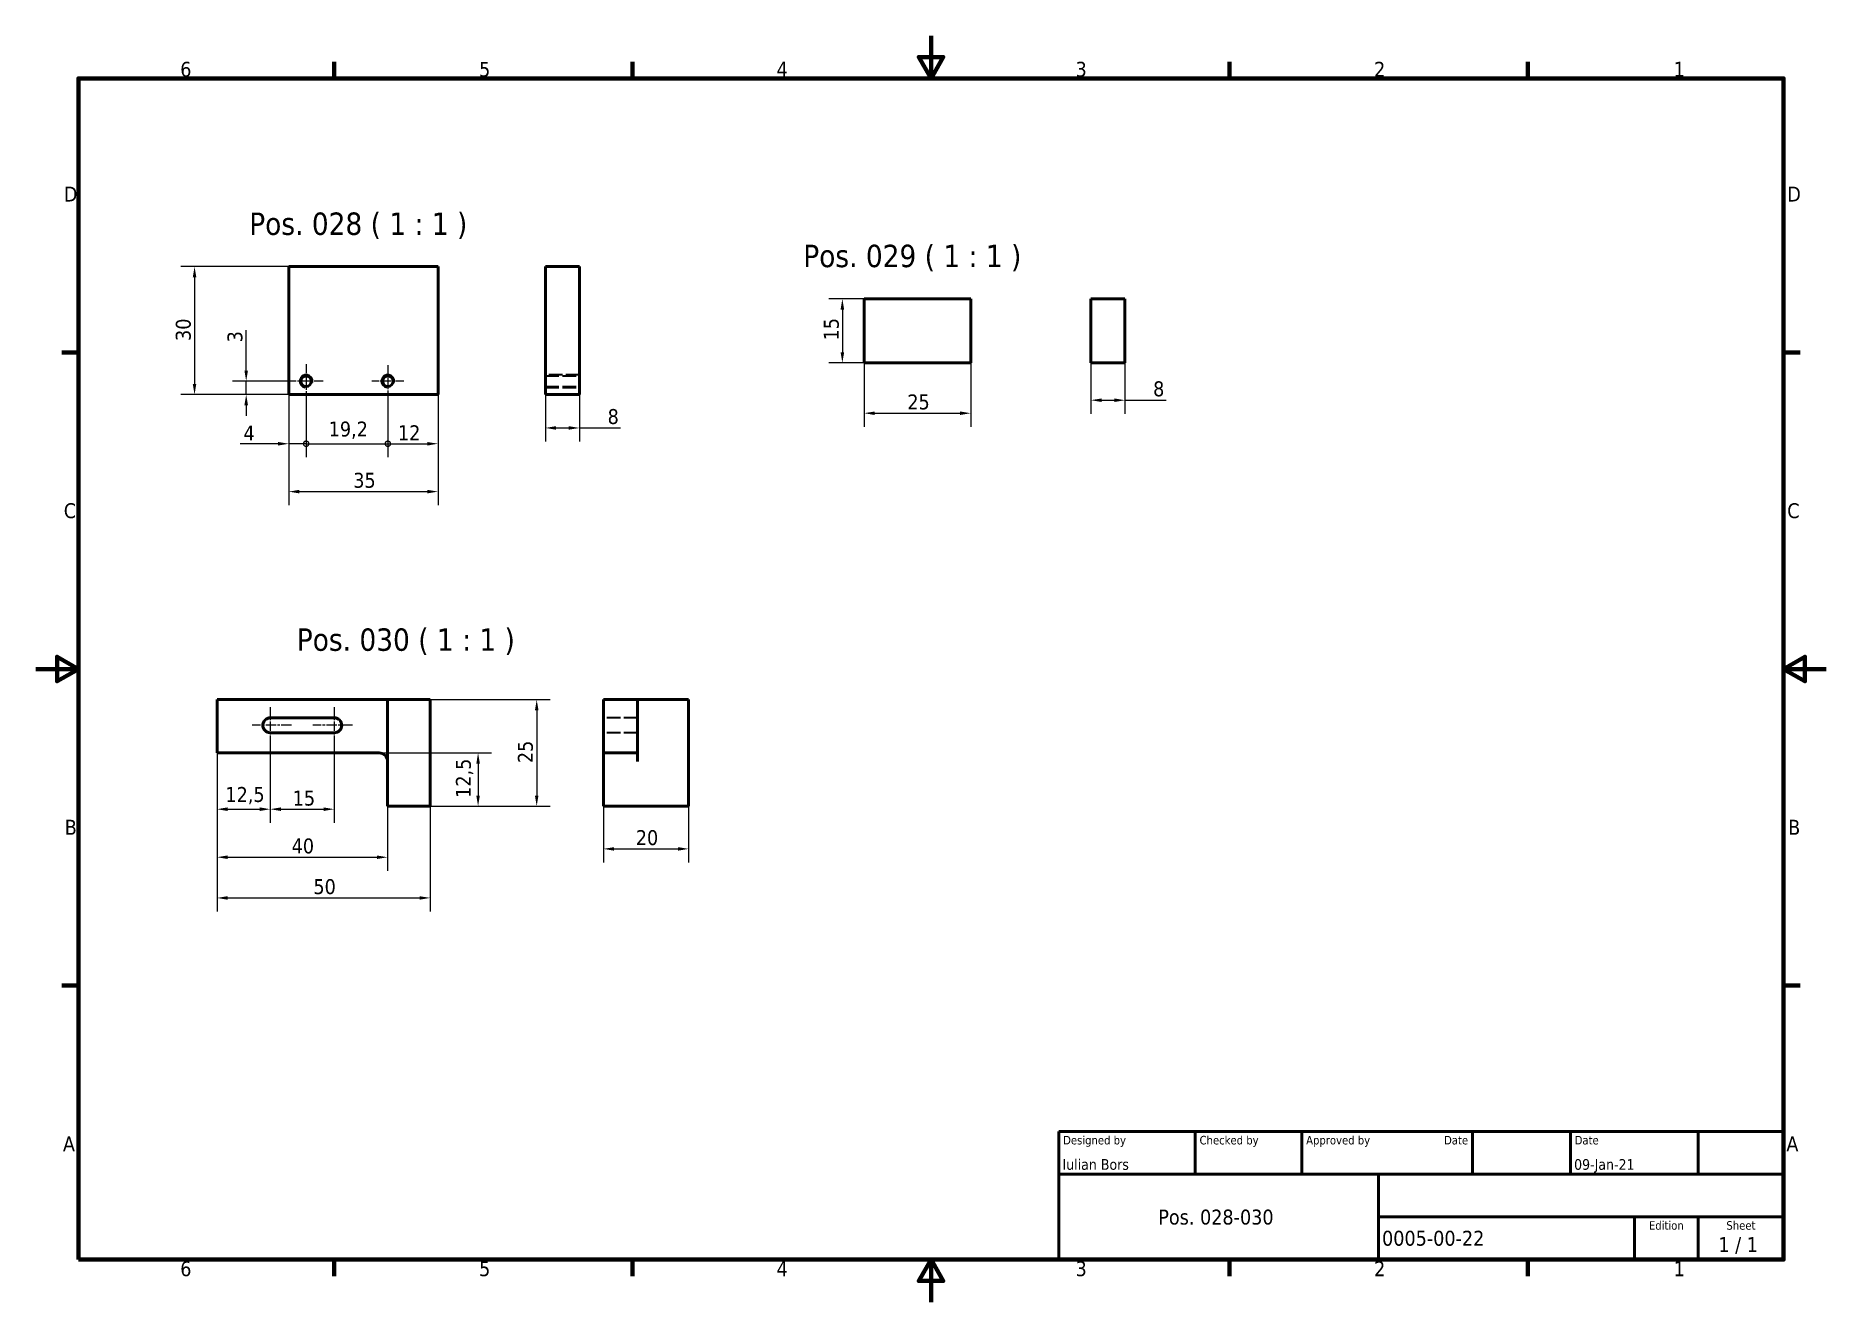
# Model space of a CAD drawing. Header units: millimetres. Extents: x 0 to 420, y 0 to 297.
import ezdxf
from ezdxf.enums import TextEntityAlignment as Align

# ---------------------------------------------------------------- set-up
doc = ezdxf.new("R2010")
doc.units = ezdxf.units.MM
doc.linetypes.add('CHAIN', pattern=[0.3543, 0.2362, -0.0295, 0.0591, -0.0295])
doc.linetypes.add('DASHED', pattern=[0.2068, 0.1655, -0.0413])
for name, color, linetype, lineweight in [('Border (ISO)', 7, 'Continuous', 70), ('Center Mark (ISO)', 7, 'Continuous', 25), ('Dimension (ISO)', 7, 'Continuous', 25), ('Hidden (ISO)', 7, 'DASHED', 35), ('Symbol (ISO)', 7, 'Continuous', 25), ('Title (ISO)', 7, 'Continuous', 50), ('Visible (ISO)', 7, 'Continuous', 50), ('Visible Narrow (ISO)', 7, 'Continuous', 35)]:
    doc.layers.add(name, color=color, linetype=linetype, lineweight=lineweight)
doc.styles.add('Label Text (ISO)', font='tahoma.ttf')
doc.styles.add('Note Text (ISO)', font='tahoma.ttf')
doc.styles.add('Text Style39', font='tahoma.ttf')
doc.styles.add('Text Style41', font='tahoma.ttf')
doc.dimstyles.new('Default (ISO)', dxfattribs={"dimtxt": 3.5, "dimasz": 2.5, "dimexe": 3.175, "dimexo": 0, "dimgap": 0.762, "dimtad": 1, "dimrnd": 1e-08, "dimzin": 0, "dimtxsty": 'Note Text (ISO)', "dimcen": 0.09, "dimdle": 10, "dimclrd": 256, "dimclre": 256, "dimclrt": 256, "dimazin": 0, "dimtfac": 1.001486, "dimtmove": 0, "dimatfit": 3, "dimfxl": 1, "dimtolj": 1, "dimtzin": 0, "dimlwd": -1, "dimlwe": -1, "dimarcsym": 0})

# ---------------------------------------------------------------- blocks, each defined once
blk = doc.blocks.new('Borders Default Border')
at = {"layer": 'Border (ISO)'}
for p, q in [((70, 287), (70, 290.9)), ((140, 287), (140, 290.9)), ((280, 287), (280, 290.9)), ((350, 287), (350, 290.9)), ((10, 222.75), (6.1, 222.75)), ((410, 222.75), (413.9, 222.75)), ((10, 74.25), (6.1, 74.25)), ((410, 74.25), (413.9, 74.25)), ((70, 10), (70, 6.1)), ((140, 10), (140, 6.1)), ((280, 10), (280, 6.1)), ((350, 10), (350, 6.1))]:
    blk.add_line(p, q, dxfattribs=at)
at = {"layer": 'Border (ISO)', "flags": 128}
for points in [[(210, 297), (210, 287), (207.11, 292), (212.89, 292), (210, 287)], [(10, 10), (10, 287), (410, 287), (410, 10), (10, 10)], [(0, 148.5), (10, 148.5), (5, 151.39), (5, 145.61), (10, 148.5)], [(420, 148.5), (410, 148.5), (415, 151.39), (415, 145.61), (410, 148.5)], [(210, 0), (210, 10), (207.11, 5), (212.89, 5), (210, 10)]]:
    blk.add_lwpolyline(points, dxfattribs=at)
at = {"layer": 'Border (ISO)', "char_height": 3.5, "attachment_point": 7, "style": 'Note Text (ISO)'}
for s, insert in [('6', (33.88, 287.33)), ('5', (103.98, 287.33)), ('4', (173.78, 287.4)), ('3', (243.91, 287.33)), ('2', (313.94, 287.4)), ('1', (384.21, 287.4)), ('D', (6.57, 258.13)), ('D', (410.87, 258.13)), ('C', (6.56, 183.81)), ('C', (410.86, 183.81)), ('B', (6.78, 109.63)), ('B', (411.08, 109.63)), ('A', (6.36, 35.38)), ('A', (410.66, 35.38)), ('6', (33.88, 6.03)), ('5', (103.98, 6.03)), ('4', (173.78, 6.1)), ('3', (243.91, 6.03)), ('2', (313.94, 6.1)), ('1', (384.21, 6.1))]:
    blk.add_mtext(s, dxfattribs=dict(at, insert=insert))
blk = doc.blocks.new('Title Blocks ISO')
at = {"layer": 'Title (ISO)'}
for p, q in [((270.07, 130), (100.07, 130)), ((100.07, 130), (100.07, 100)), ((132.07, 120), (132.07, 130)), ((157.07, 120), (157.07, 130)), ((197.07, 120), (197.07, 130)), ((220.07, 120), (220.07, 130)), ((250.07, 120), (250.07, 130)), ((270.07, 100), (270.07, 130)), ((100.07, 120), (270.07, 120)), ((175.07, 120), (175.07, 100)), ((270.07, 110), (175.07, 110)), ((235.07, 100), (235.07, 110)), ((250.07, 100), (250.07, 110)), ((100.07, 100), (270.07, 100))]:
    blk.add_line(p, q, dxfattribs=at)
at = {"layer": 'Title (ISO)', "style": 'Text Style41'}
for s, p in [('Designed by', (101.07, 129)), ('Checked by', (133.07, 129)), ('Approved by', (158.07, 129)), ('Date', (221.07, 129))]:
    blk.add_text(s, height=2, dxfattribs=at).set_placement(p, align=Align.TOP_LEFT)
blk.add_text('Date', height=2, dxfattribs=at).set_placement((196.07, 129), align=Align.TOP_RIGHT)
for s, p in [('Edition', (242.57, 109)), ('Sheet', (260.07, 109))]:
    blk.add_text(s, height=2, dxfattribs=at).set_placement(p, align=Align.TOP_CENTER)
at = {"layer": 'Title (ISO)', "style": 'Note Text (ISO)'}
blk.add_text('1 / 1 ', height=3.5, dxfattribs=at).set_placement((260.07, 103.5), align=Align.MIDDLE_CENTER)
at = {"layer": 'Title (ISO)'}
for tag, p, height, style in [('AUTHOR_001', (100.92, 121.05), 2.5, 'Text Style39'), ('CREATION_DATE_001', (220.93, 121.05), 2.5, 'Text Style39'), ('COMPANY_001', (123.39, 108.21), 3.5, 'Note Text (ISO)'), ('PART_NUMBER_001', (175.88, 103.25), 3.5, 'Note Text (ISO)')]:
    blk.add_attdef(tag, p, '', height=height, dxfattribs=dict(at, style=style))
at = {"layer": 'Title (ISO)', "style": 'Text Style39'}
for tag, p in [('CHECKED_BY', (133.07, 121)), ('ENG_APPROVED_BY', (158.07, 121))]:
    blk.add_attdef(tag, text='', height=2.5, dxfattribs=at).set_placement(p, align=Align.BOTTOM_LEFT)
blk.add_attdef('ENG_APPROVAL_DATE', text='', height=2.5, dxfattribs=at).set_placement((196.07, 121), align=Align.BOTTOM_RIGHT)
at = {"layer": 'Title (ISO)', "style": 'Note Text (ISO)'}
for tag, p in [('TITLE', (222.57, 115)), ('REVISION_NUMBER', (242.57, 103.5))]:
    blk.add_attdef(tag, text='', height=3.5, dxfattribs=at).set_placement(p, align=Align.MIDDLE_CENTER)
blk = doc.blocks.new('*D6')
at = {"layer": 'Defpoints', "color": 0, "transparency": 16777216}
for p in [(59.35, 242.86), (37.24, 212.86), (59.35, 212.86)]:
    blk.add_point(p, dxfattribs=at)
at = {"layer": 'Dimension (ISO)', "transparency": 16777216}
for p, q in [((59.35, 242.86), (34.06, 242.86)), ((37.24, 240.36), (37.24, 215.36)), ((59.35, 212.86), (34.06, 212.86))]:
    blk.add_line(p, q, dxfattribs=at)
for points in [[(36.82, 240.36), (37.65, 240.36), (37.24, 242.86)], [(36.82, 215.36), (37.65, 215.36), (37.24, 212.86)]]:
    blk.add_solid(points, dxfattribs=at)
at = {"layer": 'Dimension (ISO)', "transparency": 16777216, "insert": (32.83, 225.44), "char_height": 3.5, "attachment_point": 1, "rotation": 90, "style": 'Note Text (ISO)'}
blk.add_mtext('\\A1;30', dxfattribs=at)
blk = doc.blocks.new('*D7')
at = {"layer": 'Defpoints', "color": 0, "transparency": 16777216}
for p in [(59.35, 212.86), (94.35, 212.86), (94.35, 190.1)]:
    blk.add_point(p, dxfattribs=at)
at = {"layer": 'Dimension (ISO)', "transparency": 16777216}
for p, q in [((59.35, 212.86), (59.35, 186.93)), ((94.35, 212.86), (94.35, 186.93)), ((61.85, 190.1), (91.85, 190.1))]:
    blk.add_line(p, q, dxfattribs=at)
for points in [[(61.85, 190.52), (61.85, 189.68), (59.35, 190.1)], [(91.85, 190.52), (91.85, 189.68), (94.35, 190.1)]]:
    blk.add_solid(points, dxfattribs=at)
at = {"layer": 'Dimension (ISO)', "transparency": 16777216, "insert": (74.47, 194.51), "char_height": 3.5, "attachment_point": 1, "style": 'Note Text (ISO)'}
blk.add_mtext('\\A1;35', dxfattribs=at)
blk = doc.blocks.new('_DotSmall')
at = {"color": 0, "linetype": 'ByBlock', "const_width": 0.5}
blk.add_lwpolyline([(-0.0625, 0, 1), (0.0625, 0, 1)], format="xyb", close=True, dxfattribs=at)
blk = doc.blocks.new('*D8')
at = {"layer": 'Defpoints', "color": 0, "transparency": 16777216}
for p in [(59.35, 212.86), (63.41, 211.99), (63.41, 201.33)]:
    blk.add_point(p, dxfattribs=at)
at = {"layer": 'Dimension (ISO)', "transparency": 16777216}
for p, q in [((59.35, 212.86), (59.35, 198.15)), ((63.41, 211.99), (63.41, 198.15)), ((56.85, 201.33), (47.96, 201.33)), ((63.41, 201.33), (59.35, 201.33)), ((63.41, 201.33), (68.41, 201.33))]:
    blk.add_line(p, q, dxfattribs=at)
blk.add_solid([(56.85, 201.74), (56.85, 200.91), (59.35, 201.33)], dxfattribs=at)
at = {"layer": 'Dimension (ISO)', "transparency": 16777216, "xscale": 2.5, "yscale": 2.5, "zscale": 2.5, "rotation": 180}
blk.add_blockref('_DotSmall', (63.41, 201.33), dxfattribs=at)
at = {"layer": 'Dimension (ISO)', "transparency": 16777216, "insert": (48.72, 205.59), "char_height": 3.5, "attachment_point": 1, "style": 'Note Text (ISO)'}
blk.add_mtext('\\A1;4', dxfattribs=at)
blk = doc.blocks.new('*D10')
at = {"layer": 'Defpoints', "color": 0, "transparency": 16777216}
for p in [(63.41, 211.99), (82.59, 212.26), (82.59, 201.33)]:
    blk.add_point(p, dxfattribs=at)
at = {"layer": 'Dimension (ISO)', "transparency": 16777216}
for p, q in [((63.41, 211.99), (63.41, 198.15)), ((82.59, 212.26), (82.59, 198.15)), ((63.41, 201.33), (82.59, 201.33))]:
    blk.add_line(p, q, dxfattribs=at)
at = {"layer": 'Dimension (ISO)', "transparency": 16777216, "xscale": 2.5, "yscale": 2.5, "zscale": 2.5, "rotation": 180}
blk.add_blockref('_DotSmall', (63.41, 201.33), dxfattribs=at)
at = {"layer": 'Dimension (ISO)', "transparency": 16777216, "xscale": 2.5, "yscale": 2.5, "zscale": 2.5}
blk.add_blockref('_DotSmall', (82.59, 201.33), dxfattribs=at)
at = {"layer": 'Dimension (ISO)', "transparency": 16777216, "insert": (68.71, 206.53), "char_height": 3.5, "attachment_point": 1, "style": 'Note Text (ISO)'}
blk.add_mtext('\\A1;19,2', dxfattribs=at)
blk = doc.blocks.new('*D11')
at = {"layer": 'Defpoints', "color": 0, "transparency": 16777216}
for p in [(82.59, 212.26), (94.35, 212.86), (94.35, 201.33)]:
    blk.add_point(p, dxfattribs=at)
at = {"layer": 'Dimension (ISO)', "transparency": 16777216}
for p, q in [((82.59, 212.26), (82.59, 198.15)), ((94.35, 212.86), (94.35, 198.15)), ((82.59, 201.33), (91.85, 201.33))]:
    blk.add_line(p, q, dxfattribs=at)
blk.add_solid([(91.85, 201.74), (91.85, 200.91), (94.35, 201.33)], dxfattribs=at)
at = {"layer": 'Dimension (ISO)', "transparency": 16777216, "xscale": 2.5, "yscale": 2.5, "zscale": 2.5, "rotation": 180}
blk.add_blockref('_DotSmall', (82.59, 201.33), dxfattribs=at)
at = {"layer": 'Dimension (ISO)', "transparency": 16777216, "insert": (84.96, 205.66), "char_height": 3.5, "attachment_point": 1, "style": 'Note Text (ISO)'}
blk.add_mtext('\\A1;12', dxfattribs=at)
blk = doc.blocks.new('*D12')
at = {"layer": 'Defpoints', "color": 0, "transparency": 16777216}
for p in [(49.35, 215.99), (59.41, 215.99), (59.35, 212.86)]:
    blk.add_point(p, dxfattribs=at)
at = {"layer": 'Dimension (ISO)', "transparency": 16777216}
for p, q in [((49.35, 218.49), (49.35, 228)), ((59.41, 215.99), (46.18, 215.99)), ((49.35, 212.86), (49.35, 215.99)), ((59.35, 212.86), (46.18, 212.86)), ((49.35, 210.36), (49.35, 207.86))]:
    blk.add_line(p, q, dxfattribs=at)
for points in [[(48.94, 218.49), (49.77, 218.49), (49.35, 215.99)], [(48.94, 210.36), (49.77, 210.36), (49.35, 212.86)]]:
    blk.add_solid(points, dxfattribs=at)
at = {"layer": 'Dimension (ISO)', "transparency": 16777216, "insert": (44.95, 225.11), "char_height": 3.5, "attachment_point": 1, "rotation": 90, "style": 'Note Text (ISO)'}
blk.add_mtext('\\A1;3', dxfattribs=at)
blk = doc.blocks.new('*D13')
at = {"layer": 'Defpoints', "color": 0, "transparency": 16777216}
for p in [(119.53, 212.86), (127.53, 212.86), (127.53, 205.03)]:
    blk.add_point(p, dxfattribs=at)
at = {"layer": 'Dimension (ISO)', "transparency": 16777216}
for p, q in [((119.53, 212.86), (119.53, 201.86)), ((127.53, 212.86), (127.53, 201.86)), ((122.03, 205.03), (125.03, 205.03)), ((127.53, 205.03), (137.18, 205.03))]:
    blk.add_line(p, q, dxfattribs=at)
for points in [[(122.03, 205.45), (122.03, 204.62), (119.53, 205.03)], [(125.03, 205.45), (125.03, 204.62), (127.53, 205.03)]]:
    blk.add_solid(points, dxfattribs=at)
at = {"layer": 'Dimension (ISO)', "transparency": 16777216, "insert": (134.14, 209.46), "char_height": 3.5, "attachment_point": 1, "style": 'Note Text (ISO)'}
blk.add_mtext('\\A1;8', dxfattribs=at)
blk = doc.blocks.new('*D14')
at = {"layer": 'Defpoints', "color": 0, "transparency": 16777216}
for p in [(194.32, 220.3), (219.32, 220.3), (219.32, 208.49)]:
    blk.add_point(p, dxfattribs=at)
at = {"layer": 'Dimension (ISO)', "transparency": 16777216}
for p, q in [((194.32, 220.3), (194.32, 205.31)), ((219.32, 220.3), (219.32, 205.31)), ((196.82, 208.49), (216.82, 208.49))]:
    blk.add_line(p, q, dxfattribs=at)
for points in [[(196.82, 208.9), (196.82, 208.07), (194.32, 208.49)], [(216.82, 208.9), (216.82, 208.07), (219.32, 208.49)]]:
    blk.add_solid(points, dxfattribs=at)
at = {"layer": 'Dimension (ISO)', "transparency": 16777216, "insert": (204.45, 212.89), "char_height": 3.5, "attachment_point": 1, "style": 'Note Text (ISO)'}
blk.add_mtext('\\A1;25', dxfattribs=at)
blk = doc.blocks.new('*D15')
at = {"layer": 'Defpoints', "color": 0, "transparency": 16777216}
for p in [(194.32, 235.3), (189.21, 220.3), (194.32, 220.3)]:
    blk.add_point(p, dxfattribs=at)
at = {"layer": 'Dimension (ISO)', "transparency": 16777216}
for p, q in [((194.32, 235.3), (186.03, 235.3)), ((189.21, 232.8), (189.21, 222.8)), ((194.32, 220.3), (186.03, 220.3))]:
    blk.add_line(p, q, dxfattribs=at)
for points in [[(188.79, 232.8), (189.63, 232.8), (189.21, 235.3)], [(188.79, 222.8), (189.63, 222.8), (189.21, 220.3)]]:
    blk.add_solid(points, dxfattribs=at)
at = {"layer": 'Dimension (ISO)', "transparency": 16777216, "insert": (184.86, 225.56), "char_height": 3.5, "attachment_point": 1, "rotation": 90, "style": 'Note Text (ISO)'}
blk.add_mtext('\\A1;15', dxfattribs=at)
blk = doc.blocks.new('*D16')
at = {"layer": 'Defpoints', "color": 0, "transparency": 16777216}
for p in [(247.5, 220.3), (255.5, 220.3), (255.5, 211.54)]:
    blk.add_point(p, dxfattribs=at)
at = {"layer": 'Dimension (ISO)', "transparency": 16777216}
for p, q in [((247.5, 220.3), (247.5, 208.36)), ((255.5, 220.3), (255.5, 208.36)), ((250, 211.54), (253, 211.54)), ((255.5, 211.54), (265.15, 211.54))]:
    blk.add_line(p, q, dxfattribs=at)
for points in [[(250, 211.95), (250, 211.12), (247.5, 211.54)], [(253, 211.95), (253, 211.12), (255.5, 211.54)]]:
    blk.add_solid(points, dxfattribs=at)
at = {"layer": 'Dimension (ISO)', "transparency": 16777216, "insert": (262.11, 215.96), "char_height": 3.5, "attachment_point": 1, "style": 'Note Text (ISO)'}
blk.add_mtext('\\A1;8', dxfattribs=at)
blk = doc.blocks.new('*D17')
at = {"layer": 'Defpoints', "color": 0, "transparency": 16777216}
for p in [(42.51, 128.81), (92.51, 116.31), (92.51, 94.81)]:
    blk.add_point(p, dxfattribs=at)
at = {"layer": 'Dimension (ISO)', "transparency": 16777216}
for p, q in [((42.51, 128.81), (42.51, 91.63)), ((92.51, 116.31), (92.51, 91.63)), ((45.01, 94.81), (90.01, 94.81))]:
    blk.add_line(p, q, dxfattribs=at)
for points in [[(45.01, 95.22), (45.01, 94.39), (42.51, 94.81)], [(90.01, 95.22), (90.01, 94.39), (92.51, 94.81)]]:
    blk.add_solid(points, dxfattribs=at)
at = {"layer": 'Dimension (ISO)', "transparency": 16777216, "insert": (65.12, 99.21), "char_height": 3.5, "attachment_point": 1, "style": 'Note Text (ISO)'}
blk.add_mtext('\\A1;50', dxfattribs=at)
blk = doc.blocks.new('*D18')
at = {"layer": 'Defpoints', "color": 0, "transparency": 16777216}
for p in [(92.51, 141.31), (92.51, 116.31), (117.5, 116.31)]:
    blk.add_point(p, dxfattribs=at)
at = {"layer": 'Dimension (ISO)', "transparency": 16777216}
for p, q in [((92.51, 141.31), (120.68, 141.31)), ((117.5, 138.81), (117.5, 118.81)), ((92.51, 116.31), (120.68, 116.31))]:
    blk.add_line(p, q, dxfattribs=at)
for points in [[(117.09, 138.81), (117.92, 138.81), (117.5, 141.31)], [(117.09, 118.81), (117.92, 118.81), (117.5, 116.31)]]:
    blk.add_solid(points, dxfattribs=at)
at = {"layer": 'Dimension (ISO)', "transparency": 16777216, "insert": (113.09, 126.43), "char_height": 3.5, "attachment_point": 1, "rotation": 90, "style": 'Note Text (ISO)'}
blk.add_mtext('\\A1;25', dxfattribs=at)
blk = doc.blocks.new('*D19')
at = {"layer": 'Defpoints', "color": 0, "transparency": 16777216}
for p in [(80.51, 128.81), (92.51, 116.31), (103.75, 116.31)]:
    blk.add_point(p, dxfattribs=at)
at = {"layer": 'Dimension (ISO)', "transparency": 16777216}
for p, q in [((80.51, 128.81), (106.93, 128.81)), ((103.75, 126.31), (103.75, 118.81)), ((92.51, 116.31), (106.93, 116.31))]:
    blk.add_line(p, q, dxfattribs=at)
for points in [[(103.34, 126.31), (104.17, 126.31), (103.75, 128.81)], [(103.34, 118.81), (104.17, 118.81), (103.75, 116.31)]]:
    blk.add_solid(points, dxfattribs=at)
at = {"layer": 'Dimension (ISO)', "transparency": 16777216, "insert": (98.55, 118.28), "char_height": 3.5, "attachment_point": 1, "rotation": 90, "style": 'Note Text (ISO)'}
blk.add_mtext('\\A1;12,5', dxfattribs=at)
blk = doc.blocks.new('*D20')
at = {"layer": 'Defpoints', "color": 0, "transparency": 16777216}
for p in [(55.01, 131.06), (42.51, 128.81), (55.01, 115.62)]:
    blk.add_point(p, dxfattribs=at)
at = {"layer": 'Dimension (ISO)', "transparency": 16777216}
for p, q in [((55.01, 131.06), (55.01, 112.44)), ((42.51, 128.81), (42.51, 112.44)), ((45.01, 115.62), (52.51, 115.62))]:
    blk.add_line(p, q, dxfattribs=at)
for points in [[(45.01, 116.04), (45.01, 115.2), (42.51, 115.62)], [(52.51, 116.04), (52.51, 115.2), (55.01, 115.62)]]:
    blk.add_solid(points, dxfattribs=at)
at = {"layer": 'Dimension (ISO)', "transparency": 16777216, "insert": (44.48, 120.82), "char_height": 3.5, "attachment_point": 1, "style": 'Note Text (ISO)'}
blk.add_mtext('\\A1;12,5', dxfattribs=at)
blk = doc.blocks.new('*D21')
at = {"layer": 'Defpoints', "color": 0, "transparency": 16777216}
for p in [(55.01, 131.06), (70.01, 131.06), (70.01, 115.62)]:
    blk.add_point(p, dxfattribs=at)
at = {"layer": 'Dimension (ISO)', "transparency": 16777216}
for p, q in [((55.01, 131.06), (55.01, 112.44)), ((70.01, 131.06), (70.01, 112.44)), ((57.51, 115.62), (67.51, 115.62))]:
    blk.add_line(p, q, dxfattribs=at)
for points in [[(57.51, 116.04), (57.51, 115.2), (55.01, 115.62)], [(67.51, 116.04), (67.51, 115.2), (70.01, 115.62)]]:
    blk.add_solid(points, dxfattribs=at)
at = {"layer": 'Dimension (ISO)', "transparency": 16777216, "insert": (60.27, 119.97), "char_height": 3.5, "attachment_point": 1, "style": 'Note Text (ISO)'}
blk.add_mtext('\\A1;15', dxfattribs=at)
blk = doc.blocks.new('*D22')
at = {"layer": 'Defpoints', "color": 0, "transparency": 16777216}
for p in [(42.51, 128.81), (82.51, 116.31), (82.51, 104.35)]:
    blk.add_point(p, dxfattribs=at)
at = {"layer": 'Dimension (ISO)', "transparency": 16777216}
for p, q in [((42.51, 128.81), (42.51, 101.18)), ((82.51, 116.31), (82.51, 101.18)), ((45.01, 104.35), (80.01, 104.35))]:
    blk.add_line(p, q, dxfattribs=at)
for points in [[(45.01, 104.77), (45.01, 103.94), (42.51, 104.35)], [(80.01, 104.77), (80.01, 103.94), (82.51, 104.35)]]:
    blk.add_solid(points, dxfattribs=at)
at = {"layer": 'Dimension (ISO)', "transparency": 16777216, "insert": (60.02, 108.76), "char_height": 3.5, "attachment_point": 1, "style": 'Note Text (ISO)'}
blk.add_mtext('\\A1;40', dxfattribs=at)
blk = doc.blocks.new('*D23')
at = {"layer": 'Defpoints', "color": 0, "transparency": 16777216}
for p in [(133.15, 116.31), (153.15, 116.31), (153.15, 106.31)]:
    blk.add_point(p, dxfattribs=at)
at = {"layer": 'Dimension (ISO)', "transparency": 16777216}
for p, q in [((133.15, 116.31), (133.15, 103.13)), ((153.15, 116.31), (153.15, 103.13)), ((135.65, 106.31), (150.65, 106.31))]:
    blk.add_line(p, q, dxfattribs=at)
for points in [[(135.65, 106.72), (135.65, 105.89), (133.15, 106.31)], [(150.65, 106.72), (150.65, 105.89), (153.15, 106.31)]]:
    blk.add_solid(points, dxfattribs=at)
at = {"layer": 'Dimension (ISO)', "transparency": 16777216, "insert": (140.75, 110.71), "char_height": 3.5, "attachment_point": 1, "style": 'Note Text (ISO)'}
blk.add_mtext('\\A1;20', dxfattribs=at)

msp = doc.modelspace()

# ---------------------------------------------------------------- linework, layer by layer
at = {"layer": 'Center Mark (ISO)', "linetype": 'CHAIN', "ltscale": 8.88956}
for p, q in [((63.41, 219.99), (63.41, 211.99)), ((67.41, 215.99), (59.41, 215.99))]:
    msp.add_line(p, q, dxfattribs=at)
at = {"layer": 'Center Mark (ISO)', "linetype": 'CHAIN', "ltscale": 8.288396}
for p, q in [((82.59, 219.72), (82.59, 212.26)), ((86.31, 215.99), (78.86, 215.99))]:
    msp.add_line(p, q, dxfattribs=at)
at = {"layer": 'Center Mark (ISO)', "linetype": 'CHAIN', "ltscale": 9.445163}
for p, q in [((55.01, 139.56), (55.01, 131.06)), ((70.01, 139.56), (70.01, 131.06))]:
    msp.add_line(p, q, dxfattribs=at)
at = {"layer": 'Center Mark (ISO)', "linetype": 'CHAIN', "ltscale": 10.278568}
for p, q in [((60.01, 135.31), (50.76, 135.31)), ((74.26, 135.31), (65.01, 135.31))]:
    msp.add_line(p, q, dxfattribs=at)
at = {"layer": 'Hidden (ISO)', "ltscale": 19.34236}
for p, q in [((127.53, 217.49), (119.53, 217.49)), ((119.53, 217.22), (127.53, 217.22)), ((119.53, 214.76), (127.53, 214.76)), ((119.53, 214.49), (127.53, 214.49)), ((141.15, 137.06), (133.15, 137.06)), ((141.15, 133.56), (133.15, 133.56))]:
    msp.add_line(p, q, dxfattribs=at)
at = {"layer": 'Visible (ISO)'}
for p, q in [((59.35, 242.86), (59.35, 212.86)), ((94.35, 242.86), (59.35, 242.86)), ((94.35, 212.86), (94.35, 242.86)), ((119.53, 242.86), (119.53, 212.86)), ((119.53, 242.86), (127.53, 242.86)), ((127.53, 242.86), (127.53, 212.86)), ((194.32, 235.3), (194.32, 220.3)), ((219.32, 235.3), (194.32, 235.3)), ((219.32, 220.3), (219.32, 235.3)), ((247.5, 235.3), (247.5, 220.3)), ((247.5, 235.3), (255.5, 235.3)), ((255.5, 235.3), (255.5, 220.3)), ((194.32, 220.3), (219.32, 220.3)), ((247.5, 220.3), (255.5, 220.3)), ((59.35, 212.86), (94.35, 212.86)), ((119.53, 212.86), (127.53, 212.86)), ((42.51, 141.31), (82.51, 141.31)), ((42.51, 128.81), (42.51, 141.31)), ((82.51, 141.31), (82.51, 116.31)), ((92.51, 141.31), (82.51, 141.31)), ((92.51, 116.31), (92.51, 141.31)), ((133.15, 141.31), (141.15, 141.31)), ((133.15, 141.31), (133.15, 128.81)), ((141.15, 128.81), (141.15, 141.31)), ((141.15, 141.31), (153.15, 141.31)), ((153.15, 141.31), (153.15, 116.31)), ((70.01, 137.06), (55.01, 137.06)), ((55.01, 133.56), (70.01, 133.56)), ((80.51, 128.81), (42.51, 128.81)), ((133.15, 128.81), (133.15, 126.81)), ((133.15, 128.81), (141.15, 128.81)), ((133.15, 116.31), (133.15, 126.81)), ((141.15, 126.81), (141.15, 128.81)), ((82.51, 116.31), (92.51, 116.31)), ((153.15, 116.31), (133.15, 116.31))]:
    msp.add_line(p, q, dxfattribs=at)
for centre in [(63.41, 215.99), (82.59, 215.99)]:
    msp.add_circle(centre, 1.23, dxfattribs=at)
for centre, radius, start, end in [((55.01, 135.31), 1.75, 90, 270), ((70.01, 135.31), 1.75, 270, 90), ((80.51, 126.81), 2, 0, 90)]:
    msp.add_arc(centre, radius, start, end, dxfattribs=at)
at = {"layer": 'Visible Narrow (ISO)'}
for centre in [(63.41, 215.99), (82.59, 215.99)]:
    msp.add_arc(centre, 1.5, 350, 260, dxfattribs=at)

# ---------------------------------------------------------------- block references
msp.add_blockref('Borders Default Border', (0, 0))
msp.add_blockref('Title Blocks ISO', (139.93, -90)).add_auto_attribs({'PART_NUMBER_001': '0005-00-22', 'COMPANY_001': 'Pos. 028-030', 'AUTHOR_001': 'Iulian Bors', 'CREATION_DATE_001': '09-Jan-21'})

# ---------------------------------------------------------------- texts
at = {"layer": 'Symbol (ISO)', "char_height": 5.25, "attachment_point": 7, "style": 'Label Text (ISO)'}
for s, insert in [('Pos. 028 ( 1 : 1 )', (50.07, 249.36)), ('Pos. 029 ( 1 : 1 )', (180.04, 241.8)), ('Pos. 030 ( 1 : 1 )', (61.23, 151.82))]:
    msp.add_mtext(s, dxfattribs=dict(at, insert=insert))

# ---------------------------------------------------------------- dimensions: what is measured, and where the dimension line sits
at = {"layer": 'Dimension (ISO)'}
for base, p1, p2, angle, override, picture, middle in [((37.24, 212.86), (59.35, 242.86), (59.35, 212.86), 90, {"dimgap": 0.762, "dimdec": 0, "dimtol": 0, "dimlim": 0, "dimtp": 0, "dimtm": 0, "dimtdec": 2, "dimtofl": 0, "dimatfit": 1}, '*D6', (37.24, 227.86)), ((189.21, 220.3), (194.32, 235.3), (194.32, 220.3), 90, {"dimgap": 0.762, "dimdec": 0, "dimtol": 0, "dimlim": 0, "dimtp": 0, "dimtm": 0, "dimtdec": 2, "dimtofl": 0, "dimatfit": 1}, '*D15', (189.21, 227.8)), ((49.35, 215.99), (59.35, 212.86), (59.41, 215.99), 270, {"dimgap": 0.762, "dimdec": 0, "dimtol": 0, "dimlim": 0, "dimtp": 0, "dimtm": 0, "dimtdec": 2, "dimtofl": 1, "dimatfit": 1}, '*D12', (49.35, 226.17)), ((219.32, 208.49), (194.32, 220.3), (219.32, 220.3), 180, {"dimgap": 0.762, "dimdec": 0, "dimtol": 0, "dimlim": 0, "dimtp": 0, "dimtm": 0, "dimtdec": 2, "dimtofl": 0, "dimatfit": 1}, '*D14', (206.82, 208.49)), ((255.5, 211.54), (247.5, 220.3), (255.5, 220.3), 180, {"dimgap": 0.762, "dimdec": 0, "dimtol": 0, "dimlim": 0, "dimtp": 0, "dimtm": 0, "dimtdec": 2, "dimtofl": 0, "dimatfit": 2}, '*D16', (263.25, 211.54)), ((63.41, 201.33), (59.35, 212.86), (63.41, 211.99), 180, {"dimgap": 0.762, "dimdec": 0, "dimblk2": 'DotSmall', "dimsah": 1, "dimdle": 0, "dimtol": 0, "dimlim": 0, "dimtp": 0, "dimtm": 0, "dimtdec": 2, "dimtofl": 1, "dimatfit": 1}, '*D8', (49.93, 201.33)), ((94.35, 190.1), (59.35, 212.86), (94.35, 212.86), 180, {"dimgap": 0.762, "dimdec": 0, "dimtol": 0, "dimlim": 0, "dimtp": 0, "dimtm": 0, "dimtdec": 2, "dimtofl": 0, "dimatfit": 1}, '*D7', (76.85, 190.1)), ((82.59, 201.33), (63.41, 211.99), (82.59, 212.26), 180, {"dimgap": 0.762, "dimdec": 1, "dimblk1": 'DotSmall', "dimblk2": 'DotSmall', "dimsah": 1, "dimdle": 0, "dimtol": 0, "dimlim": 0, "dimtp": 0, "dimtm": 0, "dimtdec": 2, "dimtofl": 0, "dimatfit": 1}, '*D10', (73.01, 201.33)), ((94.35, 201.33), (82.59, 212.26), (94.35, 212.86), 180, {"dimgap": 0.762, "dimdec": 0, "dimblk1": 'DotSmall', "dimsah": 1, "dimdle": 0, "dimtol": 0, "dimlim": 0, "dimtp": 0, "dimtm": 0, "dimtdec": 2, "dimtofl": 0, "dimatfit": 1}, '*D11', (87.22, 201.33)), ((127.53, 205.03), (119.53, 212.86), (127.53, 212.86), 180, {"dimgap": 0.762, "dimdec": 0, "dimtol": 0, "dimlim": 0, "dimtp": 0, "dimtm": 0, "dimtdec": 2, "dimtofl": 0, "dimatfit": 2}, '*D13', (135.28, 205.03)), ((117.5, 116.31), (92.51, 141.31), (92.51, 116.31), 90, {"dimgap": 0.762, "dimdec": 0, "dimtol": 0, "dimlim": 0, "dimtp": 0, "dimtm": 0, "dimtdec": 2, "dimtofl": 0, "dimatfit": 1}, '*D18', (117.5, 128.81)), ((70.01, 115.62), (55.01, 131.06), (70.01, 131.06), 180, {"dimgap": 0.762, "dimdec": 0, "dimtol": 0, "dimlim": 0, "dimtp": 0, "dimtm": 0, "dimtdec": 2, "dimtofl": 0, "dimatfit": 1}, '*D21', (62.51, 115.62)), ((103.75, 116.31), (80.51, 128.81), (92.51, 116.31), 90, {"dimgap": 0.762, "dimdec": 1, "dimtol": 0, "dimlim": 0, "dimtp": 0, "dimtm": 0, "dimtdec": 2, "dimtofl": 0, "dimatfit": 1}, '*D19', (103.75, 122.56))]:
    dim = msp.add_linear_dim(base=base, p1=p1, p2=p2, angle=angle, dimstyle='Default (ISO)', override=override, dxfattribs=at)
    dim.commit()
    dim.dimension.update_dxf_attribs({"geometry": picture, "text_midpoint": middle, "dimtype": 160})
for base, p1, p2, override, picture, middle in [((55.01, 115.62), (42.51, 128.81), (55.01, 131.06), {"dimgap": 0.762, "dimdec": 1, "dimtol": 0, "dimlim": 0, "dimtp": 0, "dimtm": 0, "dimtdec": 2, "dimtofl": 0, "dimatfit": 1}, '*D20', (48.76, 115.62)), ((92.51, 94.81), (42.51, 128.81), (92.51, 116.31), {"dimgap": 0.762, "dimdec": 0, "dimtol": 0, "dimlim": 0, "dimtp": 0, "dimtm": 0, "dimtdec": 2, "dimtofl": 0, "dimatfit": 1}, '*D17', (67.51, 94.81)), ((82.51, 104.35), (42.51, 128.81), (82.51, 116.31), {"dimgap": 0.762, "dimdec": 0, "dimtol": 0, "dimlim": 0, "dimtp": 0, "dimtm": 0, "dimtdec": 2, "dimtofl": 0, "dimatfit": 1}, '*D22', (62.51, 104.35)), ((153.15, 106.31), (133.15, 116.31), (153.15, 116.31), {"dimgap": 0.762, "dimdec": 0, "dimtol": 0, "dimlim": 0, "dimtp": 0, "dimtm": 0, "dimtdec": 2, "dimtofl": 0, "dimatfit": 1}, '*D23', (143.15, 106.31))]:
    dim = msp.add_linear_dim(base=base, p1=p1, p2=p2, dimstyle='Default (ISO)', override=override, dxfattribs=at)
    dim.commit()
    dim.dimension.update_dxf_attribs({"geometry": picture, "text_midpoint": middle, "dimtype": 160})

doc.saveas('drawing.dxf')
